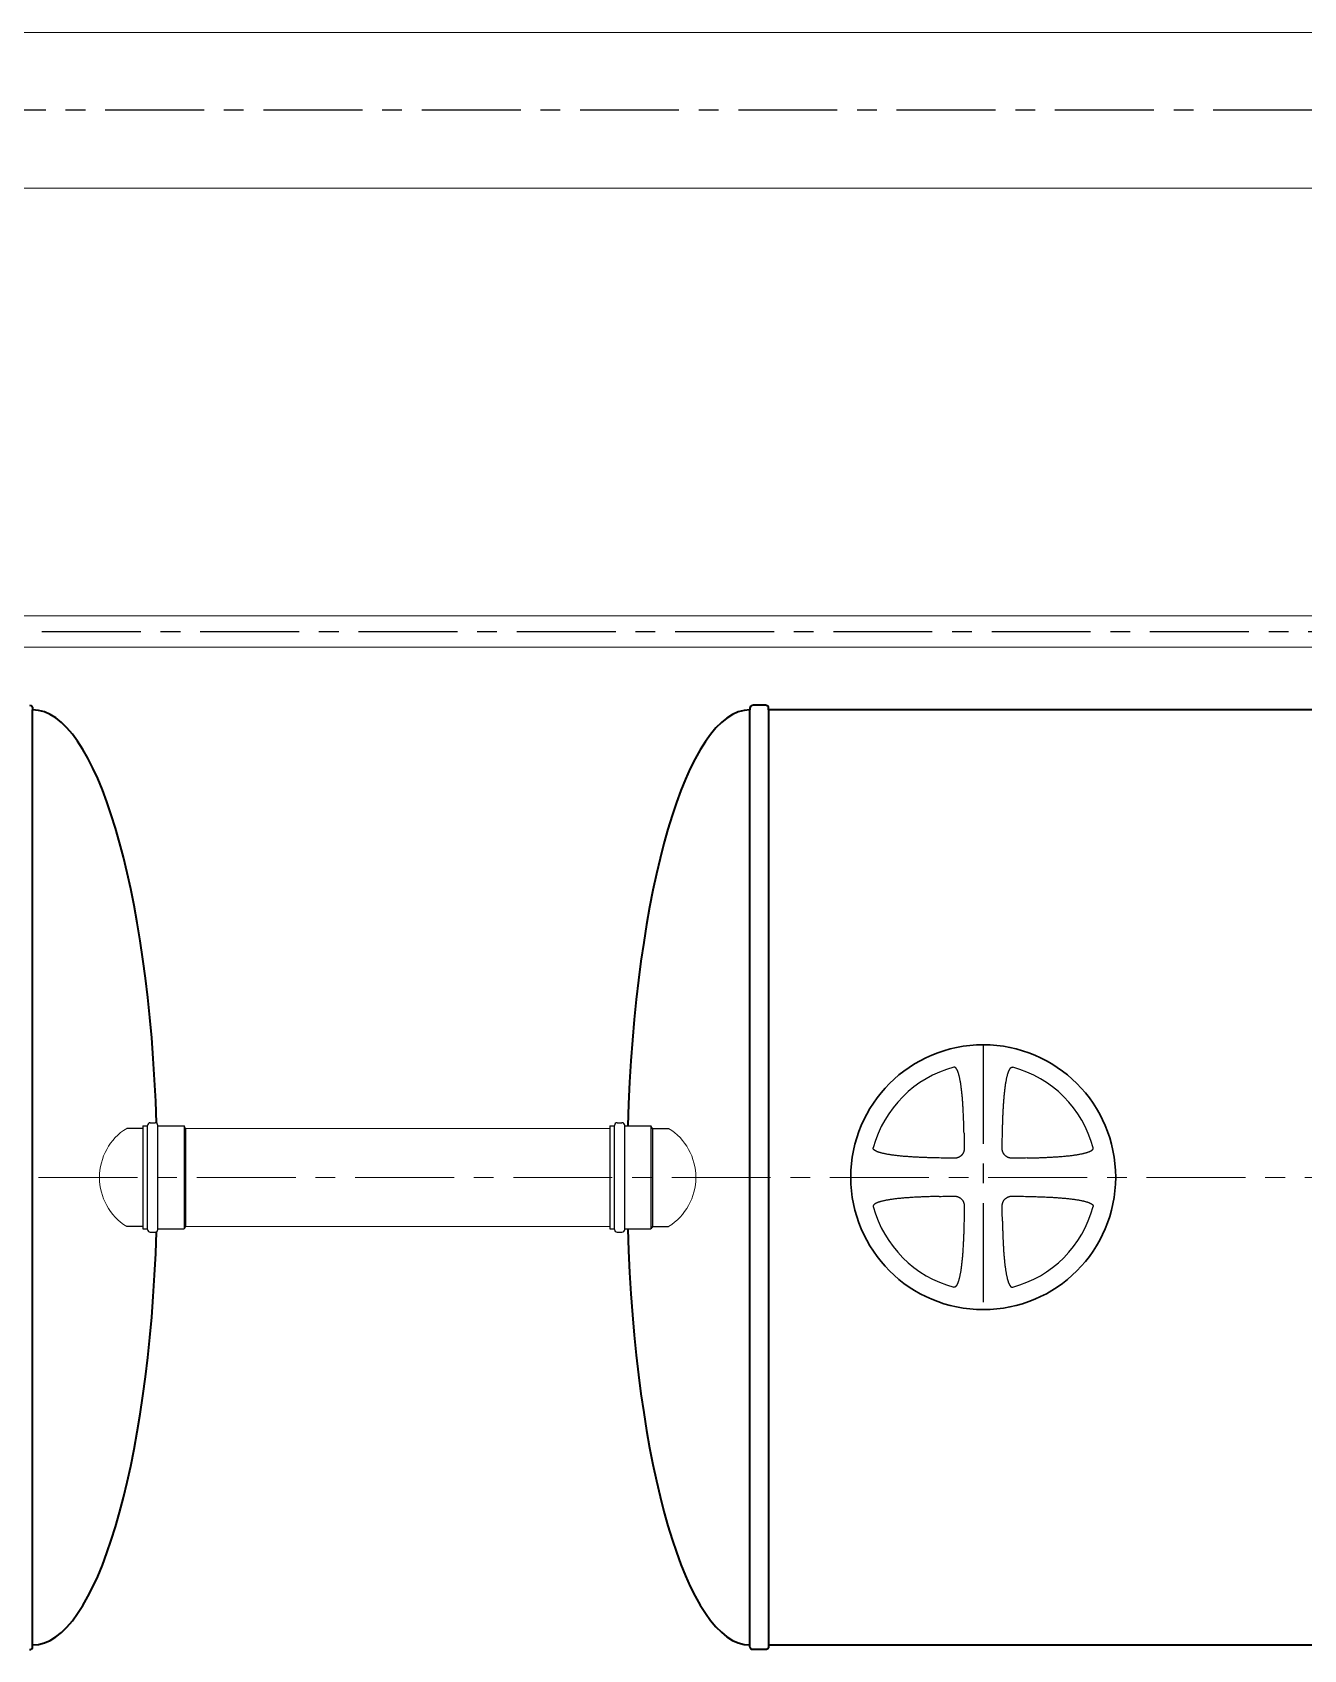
# Model space of a CAD drawing. Header units: millimetres. Extents: x 313506 to 417817, y -39276 to 9875.
# Drawn here: x 327358 to 331438, y -34425 to -29237 of the extents above; entities that cross this region are included whole.
import ezdxf

# ---------------------------------------------------------------- set-up
doc = ezdxf.new("R2010")
doc.units = ezdxf.units.MM
doc.linetypes.add('осевая', pattern=[50.8, 31.75, -6.35, 6.35, -6.35])
doc.layers.add('Mitat', color=1, linetype='Continuous')
doc.layers.add('Системный слой', color=7, linetype='Continuous')

msp = doc.modelspace()

# ---------------------------------------------------------------- linework, layer by layer
at = {"lineweight": 20}
for p, q in [((344466.3, -29236.7), (317848, -29236.7)), ((344466.3, -29736.7), (317848, -29736.7)), ((340591.7, -31109.1), (321297.2, -31109.1)), ((340591.7, -31209.1), (321297.4, -31209.1)), ((327849.7, -32752.9), (329210.1, -32752.9)), ((327849.7, -33067.9), (329210.1, -33067.9))]:
    msp.add_line(p, q, dxfattribs=at)
at = {"color": 1, "linetype": 'осевая', "lineweight": 25, "ltscale": 10}
for p, q in [((345689.5, -29486.7), (316861.9, -29486.7)), ((321292.9, -31159.1), (340591.7, -31159.1)), ((330409.8, -32484.6), (330409.8, -33334.6))]:
    msp.add_line(p, q, dxfattribs=at)
at = {"color": 7, "lineweight": 25}
for p, q in [((327737, -32734.9), (327752.3, -32734.9)), ((329235.2, -32734.9), (329250.5, -32734.9)), ((327713.3, -32752.9), (327661.1, -32752.9)), ((327713.3, -32745.2), (327713.3, -33075.6)), ((327713.3, -32745.2), (327728.3, -32745.2)), ((327728.3, -33077.2), (327728.3, -32743.6)), ((327761, -33077.2), (327761, -32743.6)), ((327761, -32745.2), (327845.3, -32745.2)), ((327849.7, -32752.9), (327845.3, -32745.2)), ((329211.5, -32745.2), (329211.5, -33075.6)), ((329211.5, -32745.2), (329226.5, -32745.2)), ((329226.5, -33077.2), (329226.5, -32743.6)), ((329259.2, -33077.2), (329259.2, -32743.6)), ((329259.2, -32745.2), (329343.5, -32745.2)), ((329348, -32752.9), (329343.5, -32745.2)), ((329348, -32752.9), (329400.2, -32752.9)), ((327713.3, -33067.9), (327661.1, -33067.9)), ((327713.3, -33075.6), (327728.3, -33075.6)), ((327737, -33085.9), (327752.3, -33085.9)), ((327761, -33075.6), (327845.3, -33075.6)), ((327849.7, -33067.9), (327845.3, -33075.6)), ((329211.5, -33075.6), (329226.5, -33075.6)), ((329235.2, -33085.9), (329250.5, -33085.9)), ((329259.2, -33075.6), (329343.5, -33075.6)), ((329348, -33067.9), (329343.5, -33075.6)), ((329348, -33067.9), (329400.2, -33067.9))]:
    msp.add_line(p, q, dxfattribs=at)
at = {"color": 1, "linetype": 'осевая', "lineweight": 15, "ltscale": 10}
msp.add_line((319758, -32909), (339268.1, -32911.8), dxfattribs=at)
at = {"lineweight": 35}
for points in [[(327349.2, -31395.4, -0.414214), (327359.2, -31405.4), (327359.2, -31410.4)], [(329671, -31395.4, 0.414214), (329661, -31405.4), (329661, -31410.4)], [(329721, -31410.4), (329721, -31405.4, 0.414214), (329711, -31395.4), (329671, -31395.4)], [(327349.2, -34425.4, 0.414214), (327359.2, -34415.4), (327359.2, -34410.4)], [(329671, -34425.4, -0.414214), (329661, -34415.4), (329661, -34410.4)], [(329721, -34410.4), (329721, -34415.4, -0.414214), (329711, -34425.4), (329671, -34425.4)]]:
    msp.add_lwpolyline(points, format="xyb", dxfattribs=at)
for points in [[(327359.2, -34410.4), (327359.2, -31410.4)], [(329661, -34410.4), (329661, -31410.4)], [(336810.1, -31410.4), (329721, -31410.4)], [(329721, -31410.4), (329721, -34410.4)], [(329721, -34410.4), (336810.1, -34410.4)]]:
    msp.add_lwpolyline(points, dxfattribs=at)
at = {"color": 7, "lineweight": 25}
for centre, start, end in [((327737, -32743.6), 90, 180), ((327752.3, -32743.6), 0, 90), ((329235.2, -32743.6), 90, 180), ((329250.5, -32743.6), 0, 90), ((327737, -33077.2), 180, 270), ((327752.3, -33077.2), 270, 0), ((329235.2, -33077.2), 180, 270), ((329250.5, -33077.2), 270, 0)]:
    msp.add_arc(centre, 8.7, start, end, dxfattribs=at)
at = {"lineweight": 20}
for centre, start, end in [((327759.6, -32910.4), 122.0186, 237.9814), ((329301.7, -32910.4), 302.0186, 57.9814)]:
    msp.add_arc(centre, 185.8, start, end, dxfattribs=at)
at = {"lineweight": 35}
for centre, ratio, start_param, end_param in [((327359.2, -32910.4), 0.266979, 4.828731, 6.283185), ((329661, -32910.4), 0.262791, 0, 1.46044), ((327359.2, -32910.4), 0.266979, 3.141593, 4.596047), ((329661, -32910.4), 0.262791, 1.681155, 3.141593)]:
    msp.add_ellipse(centre, major_axis=(0, 1500), ratio=ratio, start_param=start_param, end_param=end_param, dxfattribs=at)
at = {"layer": 'Mitat', "color": 7, "lineweight": 25}
for p, q in [((327845.3, -32745.2), (327845.3, -33075.6)), ((327849.7, -32752.9), (327849.7, -33067.9)), ((329343.5, -32745.2), (329343.5, -33075.6)), ((329348, -32752.9), (329348, -33067.9))]:
    msp.add_line(p, q, dxfattribs=at)
at = {"layer": 'Системный слой', "color": 7, "lineweight": 30}
msp.add_circle((330409.8, -32909.6), 425, dxfattribs=at)
at = {"layer": 'Системный слой', "color": 7, "lineweight": 25}
for start, end in [(104.9943, 165.0057), (14.9943, 75.0057), (194.9943, 255.0057), (284.9943, 345.0057)]:
    msp.add_arc((330409.8, -32909.6), 365.3, start, end, dxfattribs=at)
at = {"layer": 'Системный слой', "color": 7, "lineweight": 25, "extrusion": (0, 0, -1)}
for centre, major_axis, start_param, end_param in [((329586.7, -32909.6), (0, -2230.9), -1.634239, -1.612784), ((331232.9, -32909.6), (0, 2230.9), -1.528808, -1.507354), ((330409.8, -32086.5), (-2230.9, 0), -1.528808, -1.507354), ((330409.8, -32086.5), (-2230.9, 0), -1.634239, -1.612784), ((330409.8, -33732.7), (2230.9, 0), -1.634239, -1.612784), ((330409.8, -33732.7), (2230.9, 0), -1.528808, -1.507354), ((329586.7, -32909.6), (0, -2230.9), -1.528808, -1.507354), ((331232.9, -32909.6), (0, 2230.9), -1.634239, -1.612784)]:
    msp.add_ellipse(centre, major_axis=major_axis, ratio=0.34202, start_param=start_param, end_param=end_param, dxfattribs=at)
at = {"layer": 'Системный слой', "color": 7, "lineweight": 25}
for points, knots in [([(330348.1, -32768.2), (330348.1, -32764.4), (330347.9, -32756.8), (330347.6, -32745.2), (330347.3, -32735.3), (330347, -32727.2), (330346.8, -32720.9), (330346.5, -32713.8), (330346.1, -32705.9), (330345.7, -32697.1), (330345.2, -32688.9), (330344.8, -32681.4), (330344.4, -32674.6), (330343.9, -32667.8), (330343.4, -32661), (330342.8, -32654.3), (330342.2, -32647.7), (330341.6, -32641.2), (330340.9, -32634.8), (330340.2, -32628.7), (330339.5, -32622.7), (330338.7, -32616.9), (330337.9, -32611.3), (330337, -32605.9), (330336.1, -32600.8), (330335.2, -32596), (330334.3, -32591.6), (330333.3, -32587.5), (330332.4, -32583.9), (330331.5, -32580.4), (330330.6, -32577.3), (330329.7, -32574.5), (330328.8, -32572), (330327.9, -32569.8), (330327.1, -32567.9), (330326.4, -32566.3), (330325.7, -32564.9), (330325, -32563.7), (330324.4, -32562.7), (330323.9, -32561.8), (330323.3, -32561.1), (330322.8, -32560.4), (330322.4, -32559.9), (330322, -32559.5), (330321.7, -32559.1), (330321.4, -32558.8), (330321.1, -32558.6), (330320.8, -32558.3), (330320.6, -32558.1), (330320.3, -32557.9), (330320.1, -32557.8), (330319.9, -32557.6), (330319.6, -32557.5), (330319.3, -32557.3), (330318.9, -32557.1), (330318.6, -32557), (330318.2, -32556.8), (330317.7, -32556.7), (330317.1, -32556.6), (330316.6, -32556.6), (330316, -32556.6), (330315.6, -32556.7), (330315.3, -32556.8), (330315.3, -32556.8)], [0, 0, 0, 0, 3.294372, 6.658592, 10.121593, 11.902894, 13.727108, 15.565806, 18.089199, 20.650882, 23.250738, 25.227925, 27.214477, 29.207845, 31.198516, 33.161939, 35.100749, 36.992852, 38.86301, 40.668913, 42.43271, 44.134312, 45.815956, 47.40632, 48.925529, 50.321905, 51.666806, 52.875385, 53.998684, 55.003566, 55.973887, 56.834853, 57.620252, 58.285215, 58.906539, 59.421027, 59.873097, 60.246259, 60.602155, 60.908041, 61.180307, 61.401463, 61.604048, 61.767517, 61.910185, 62.028901, 62.14479, 62.250718, 62.349589, 62.437156, 62.520317, 62.600986, 62.683377, 62.794474, 62.904935, 63.013803, 63.122506, 63.271682, 63.45784, 63.633238, 63.754366, 63.934896, 64, 64, 64, 64]), ([(330471.4, -32768.2), (330471.5, -32764.4), (330471.6, -32756.8), (330472, -32745.1), (330472.3, -32735.2), (330472.5, -32727.1), (330472.8, -32720.8), (330473, -32714.5), (330473.3, -32708), (330473.6, -32701.4), (330474, -32694.7), (330474.3, -32687.9), (330474.7, -32681.1), (330475.2, -32674.3), (330475.7, -32667.4), (330476.2, -32660.6), (330476.7, -32653.9), (330477.3, -32647.3), (330478, -32640.8), (330478.6, -32634.4), (330479.4, -32628.2), (330480.1, -32622.3), (330480.9, -32616.5), (330481.7, -32610.8), (330482.6, -32605.4), (330483.5, -32600.4), (330484.4, -32595.6), (330485.3, -32591.2), (330486.3, -32587.2), (330487.2, -32583.5), (330488.1, -32580.1), (330489, -32577), (330490, -32574.2), (330490.8, -32571.8), (330491.7, -32569.6), (330492.5, -32567.7), (330493.2, -32566.1), (330493.9, -32564.8), (330494.5, -32563.7), (330495.1, -32562.7), (330495.7, -32561.8), (330496.2, -32561.1), (330496.7, -32560.4), (330497.1, -32559.9), (330497.5, -32559.5), (330497.8, -32559.1), (330498.1, -32558.8), (330498.4, -32558.6), (330498.7, -32558.3), (330499, -32558.1), (330499.2, -32557.9), (330499.4, -32557.8), (330499.7, -32557.6), (330499.9, -32557.5), (330500.2, -32557.3), (330500.6, -32557.1), (330500.9, -32557), (330501.3, -32556.8), (330501.8, -32556.7), (330502.4, -32556.6), (330502.9, -32556.6), (330503.5, -32556.6), (330503.9, -32556.7), (330504.2, -32556.8), (330504.3, -32556.8)], [0, 0, 0, 0, 3.346522, 6.766848, 10.291529, 12.10647, 13.966728, 15.842272, 17.760329, 19.705723, 21.690551, 23.687495, 25.705597, 27.732688, 29.765616, 31.795276, 33.795524, 35.769581, 37.694349, 39.596139, 41.431301, 43.222957, 44.950628, 46.657893, 48.27186, 49.813093, 51.228677, 52.591625, 53.814671, 54.950111, 55.963708, 56.941681, 57.807329, 58.595452, 59.260387, 59.880783, 60.393124, 60.842571, 61.213062, 61.566815, 61.871519, 62.143339, 62.364996, 62.568381, 62.733225, 62.877534, 62.998106, 63.115804, 63.223386, 63.323799, 63.412733, 63.497193, 63.579124, 63.662803, 63.775637, 63.887825, 63.998395, 64.108796, 64.260302, 64.449369, 64.627508, 64.750528, 64.933879, 65, 65, 65, 65]), ([(330268.3, -32848), (330264.7, -32847.9), (330257.5, -32847.8), (330248.3, -32847.5), (330239.7, -32847.3), (330230.5, -32847), (330218.5, -32846.5), (330205.7, -32846), (330194.6, -32845.4), (330185.6, -32844.9), (330178.2, -32844.5), (330171.2, -32844), (330164.4, -32843.5), (330157.7, -32843), (330151.1, -32842.4), (330144.6, -32841.8), (330138.2, -32841.1), (330131.9, -32840.5), (330125.9, -32839.7), (330119.9, -32839), (330114.2, -32838.2), (330108.6, -32837.3), (330103.4, -32836.4), (330098.5, -32835.5), (330093.9, -32834.6), (330089.6, -32833.7), (330085.8, -32832.8), (330082.2, -32831.8), (330078.9, -32830.9), (330075.9, -32830), (330073.2, -32829.1), (330070.9, -32828.2), (330068.9, -32827.4), (330067.1, -32826.6), (330065.6, -32825.9), (330064.4, -32825.2), (330063.3, -32824.6), (330062.3, -32824), (330061.5, -32823.4), (330060.8, -32822.9), (330060.3, -32822.5), (330059.8, -32822.1), (330059.4, -32821.7), (330059.1, -32821.4), (330058.8, -32821.1), (330058.6, -32820.8), (330058.3, -32820.5), (330058.1, -32820.3), (330058, -32820), (330057.8, -32819.8), (330057.6, -32819.5), (330057.4, -32819.2), (330057.3, -32818.8), (330057.1, -32818.5), (330057, -32818.1), (330056.8, -32817.6), (330056.7, -32817), (330056.7, -32816.5), (330056.8, -32815.9), (330056.8, -32815.5), (330056.9, -32815.2), (330056.9, -32815.1)], [0, 0, 0, 0, 3.02765, 6.130095, 7.711356, 10.295721, 13.929306, 17.852185, 21.075848, 23.356556, 25.454567, 27.369743, 29.28457, 31.181263, 33.060102, 34.903414, 36.729231, 38.501691, 40.238572, 41.921872, 43.587415, 45.168284, 46.682445, 48.08064, 49.429669, 50.648002, 51.78422, 52.805921, 53.793743, 54.673452, 55.478237, 56.163293, 56.80467, 57.338103, 57.808296, 58.197357, 58.567882, 58.885925, 59.167818, 59.395948, 59.604956, 59.772794, 59.91893, 60.040332, 60.158922, 60.267663, 60.369344, 60.459616, 60.545402, 60.628157, 60.712316, 60.824376, 60.935003, 61.043224, 61.149462, 61.294441, 61.474783, 61.6447, 61.762042, 61.936931, 62, 62, 62, 62]), ([(330349, -32816), (330349, -32816.6), (330349, -32817.8), (330348.9, -32819.5), (330348.7, -32821.3), (330348.4, -32823), (330348.1, -32824.7), (330347.6, -32826.5), (330347.1, -32828.1), (330346.4, -32829.8), (330345.7, -32831.4), (330344.9, -32832.9), (330344.1, -32834.3), (330343.1, -32835.7), (330342.2, -32837), (330341.2, -32838.2), (330340.1, -32839.4), (330339.1, -32840.4), (330338, -32841.3), (330336.9, -32842.3), (330335.7, -32843.1), (330334.4, -32844), (330333.3, -32844.6), (330332, -32845.3), (330330.5, -32846), (330328.8, -32846.8), (330327, -32847.4), (330325.5, -32847.8), (330323.9, -32848.2), (330322.1, -32848.5), (330320, -32848.8), (330318, -32848.9), (330316.7, -32848.9), (330316.1, -32848.9)], [0, 0, 0, 0, 1.160827, 2.293622, 3.43563, 4.588756, 5.746246, 6.905348, 8.060469, 9.206891, 10.341224, 11.457239, 12.554235, 13.633163, 14.697615, 15.730559, 16.730575, 17.684561, 18.604883, 19.490061, 20.578623, 21.459916, 22.381037, 23.113319, 24.320591, 25.627437, 26.832376, 28.012841, 28.720001, 30.061886, 31.592299, 32.799071, 34, 34, 34, 34]), ([(330503.4, -32848.9), (330502.8, -32848.9), (330501.6, -32848.9), (330499.9, -32848.8), (330498.1, -32848.6), (330496.4, -32848.3), (330494.7, -32847.9), (330492.9, -32847.5), (330491.3, -32846.9), (330489.6, -32846.3), (330488, -32845.6), (330486.5, -32844.8), (330485.1, -32843.9), (330483.7, -32843), (330482.4, -32842), (330481.2, -32841), (330480, -32840), (330479, -32838.9), (330478.1, -32837.9), (330477.1, -32836.7), (330476.3, -32835.6), (330475.4, -32834.3), (330474.8, -32833.2), (330474.1, -32831.9), (330473.4, -32830.4), (330472.6, -32828.7), (330472, -32826.9), (330471.6, -32825.3), (330471.2, -32823.7), (330470.9, -32821.9), (330470.6, -32819.9), (330470.5, -32817.8), (330470.5, -32816.6), (330470.5, -32816)], [0, 0, 0, 0, 1.160827, 2.293622, 3.43563, 4.588756, 5.746246, 6.905348, 8.060469, 9.206891, 10.341224, 11.457239, 12.554235, 13.633163, 14.697615, 15.730559, 16.730575, 17.684561, 18.604883, 19.490061, 20.578623, 21.459916, 22.381037, 23.113319, 24.320591, 25.627437, 26.832376, 28.012841, 28.720001, 30.061886, 31.592299, 32.799071, 34, 34, 34, 34]), ([(330551.2, -32848), (330554.9, -32847.9), (330562.3, -32847.8), (330571.7, -32847.5), (330580.5, -32847.3), (330589.9, -32847), (330602.1, -32846.5), (330615.1, -32845.9), (330626.4, -32845.4), (330635.5, -32844.8), (330643, -32844.4), (330650, -32843.9), (330656.8, -32843.4), (330663.5, -32842.8), (330670.2, -32842.2), (330676.7, -32841.6), (330683.1, -32841), (330689.3, -32840.3), (330695.3, -32839.5), (330701.2, -32838.7), (330706.9, -32837.9), (330712.4, -32837), (330717.6, -32836.2), (330722.5, -32835.2), (330727, -32834.3), (330731.2, -32833.4), (330734.9, -32832.5), (330738.4, -32831.5), (330741.6, -32830.6), (330744.6, -32829.7), (330747.1, -32828.8), (330749.4, -32827.9), (330751.3, -32827.1), (330753, -32826.3), (330754.4, -32825.6), (330755.6, -32825), (330756.6, -32824.3), (330757.5, -32823.8), (330758.3, -32823.2), (330758.9, -32822.7), (330759.5, -32822.3), (330759.9, -32821.9), (330760.3, -32821.6), (330760.6, -32821.3), (330760.8, -32821), (330761.1, -32820.7), (330761.3, -32820.4), (330761.5, -32820.2), (330761.6, -32820), (330761.8, -32819.7), (330761.9, -32819.5), (330762.1, -32819.2), (330762.3, -32818.8), (330762.4, -32818.5), (330762.6, -32818.1), (330762.7, -32817.6), (330762.8, -32817), (330762.8, -32816.5), (330762.8, -32815.9), (330762.7, -32815.5), (330762.6, -32815.2), (330762.6, -32815.1)], [0, 0, 0, 0, 3.098261, 6.270257, 7.885874, 10.522158, 14.222088, 18.211189, 21.48322, 23.791405, 25.91056, 27.83924, 29.766287, 31.670808, 33.554374, 35.397495, 37.221269, 38.987539, 40.715871, 42.387727, 44.041242, 45.608249, 47.107289, 48.488328, 49.8195, 51.017864, 52.132795, 53.131323, 54.095468, 54.950922, 55.731334, 56.392139, 57.009565, 57.520478, 57.969136, 58.338887, 58.691133, 58.993238, 59.261551, 59.478662, 59.677208, 59.836711, 59.975492, 60.090496, 60.202763, 60.305383, 60.401166, 60.485997, 60.56656, 60.644707, 60.724522, 60.832147, 60.939155, 61.044621, 61.149928, 61.294442, 61.474783, 61.6447, 61.762042, 61.936931, 62, 62, 62, 62]), ([(330268.3, -32971.3), (330264.7, -32971.3), (330257.5, -32971.5), (330248.3, -32971.7), (330239.7, -32972), (330230.5, -32972.3), (330218.5, -32972.7), (330205.7, -32973.3), (330194.6, -32973.8), (330185.6, -32974.4), (330178.2, -32974.8), (330171.2, -32975.3), (330164.4, -32975.8), (330157.7, -32976.3), (330151.1, -32976.9), (330144.6, -32977.5), (330138.2, -32978.1), (330131.9, -32978.8), (330125.9, -32979.5), (330119.9, -32980.3), (330114.2, -32981.1), (330108.6, -32982), (330103.4, -32982.9), (330098.5, -32983.8), (330093.9, -32984.7), (330089.6, -32985.6), (330085.8, -32986.5), (330082.2, -32987.4), (330078.9, -32988.4), (330075.9, -32989.3), (330073.2, -32990.2), (330070.9, -32991.1), (330068.9, -32991.9), (330067.1, -32992.7), (330065.6, -32993.4), (330064.4, -32994.1), (330063.3, -32994.7), (330062.3, -32995.3), (330061.5, -32995.9), (330060.8, -32996.4), (330060.3, -32996.8), (330059.8, -32997.2), (330059.4, -32997.6), (330059.1, -32997.9), (330058.8, -32998.2), (330058.6, -32998.5), (330058.3, -32998.7), (330058.1, -32999), (330058, -32999.2), (330057.8, -32999.5), (330057.6, -32999.8), (330057.4, -33000.1), (330057.3, -33000.4), (330057.1, -33000.8), (330057, -33001.2), (330056.8, -33001.7), (330056.7, -33002.3), (330056.7, -33002.8), (330056.8, -33003.4), (330056.8, -33003.8), (330056.9, -33004.1), (330056.9, -33004.1)], [0, 0, 0, 0, 3.02765, 6.130095, 7.711356, 10.295721, 13.929306, 17.852185, 21.075848, 23.356556, 25.454567, 27.369743, 29.28457, 31.181263, 33.060102, 34.903414, 36.729231, 38.501691, 40.238572, 41.921872, 43.587415, 45.168284, 46.682445, 48.08064, 49.429669, 50.648002, 51.78422, 52.805921, 53.793743, 54.673452, 55.478237, 56.163293, 56.80467, 57.338103, 57.808296, 58.197357, 58.567882, 58.885925, 59.167818, 59.395948, 59.604956, 59.772794, 59.91893, 60.040332, 60.158922, 60.267663, 60.369344, 60.459616, 60.545402, 60.628157, 60.712316, 60.824376, 60.935003, 61.043224, 61.149462, 61.294441, 61.474783, 61.6447, 61.762042, 61.936931, 62, 62, 62, 62]), ([(330316.1, -32970.4), (330316.7, -32970.4), (330317.9, -32970.4), (330319.6, -32970.5), (330321.4, -32970.7), (330323.1, -32971), (330324.9, -32971.3), (330326.6, -32971.8), (330328.3, -32972.3), (330329.9, -32973), (330331.5, -32973.7), (330333, -32974.5), (330334.5, -32975.3), (330335.9, -32976.3), (330337.1, -32977.2), (330338.4, -32978.2), (330339.4, -32979.2), (330340.6, -32980.4), (330341.6, -32981.5), (330342.6, -32982.8), (330343.5, -32984.1), (330344.5, -32985.6), (330345.3, -32987.1), (330346, -32988.5), (330346.6, -32990), (330347.2, -32991.4), (330347.7, -32993), (330348.1, -32994.5), (330348.4, -32996), (330348.6, -32997.5), (330348.9, -32999.2), (330349, -33001.3), (330349, -33002.6), (330349, -33003.3)], [0, 0, 0, 0, 1.160825, 2.293619, 3.435628, 4.588757, 5.746252, 6.905358, 8.060478, 9.206889, 10.341203, 11.457205, 12.554205, 13.633169, 14.695741, 15.717068, 16.69175, 17.601108, 18.876909, 19.676175, 20.71619, 22.027068, 23.211446, 23.982012, 25.113816, 26.386625, 26.915982, 28.452958, 29.235773, 30.022226, 31.353686, 32.71083, 34, 34, 34, 34]), ([(330470.5, -33003.3), (330470.5, -33002.7), (330470.5, -33001.5), (330470.6, -32999.8), (330470.8, -32998), (330471.1, -32996.3), (330471.5, -32994.5), (330471.9, -32992.8), (330472.5, -32991.1), (330473.1, -32989.5), (330473.8, -32987.9), (330474.6, -32986.4), (330475.5, -32984.9), (330476.4, -32983.6), (330477.4, -32982.2), (330478.4, -32981), (330479.4, -32979.9), (330480.5, -32978.9), (330481.5, -32977.9), (330482.7, -32977), (330483.9, -32976.1), (330485.1, -32975.3), (330486.2, -32974.7), (330487.5, -32974), (330489, -32973.2), (330490.8, -32972.5), (330492.5, -32971.9), (330494.1, -32971.5), (330495.7, -32971.1), (330497.5, -32970.8), (330499.6, -32970.5), (330501.6, -32970.4), (330502.8, -32970.4), (330503.4, -32970.4)], [0, 0, 0, 0, 1.160827, 2.293622, 3.43563, 4.588756, 5.746246, 6.905348, 8.060469, 9.206891, 10.341224, 11.457239, 12.554235, 13.633163, 14.697615, 15.730559, 16.730575, 17.684561, 18.604883, 19.490061, 20.578623, 21.459916, 22.381037, 23.113319, 24.320591, 25.627437, 26.832376, 28.012841, 28.720001, 30.061886, 31.592299, 32.799071, 34, 34, 34, 34]), ([(330551.2, -32971.3), (330554.9, -32971.3), (330562.3, -32971.5), (330571.7, -32971.8), (330580.5, -32972), (330589.9, -32972.3), (330602.1, -32972.8), (330615.1, -32973.3), (330626.4, -32973.9), (330635.5, -32974.4), (330643, -32974.9), (330650, -32975.4), (330656.8, -32975.9), (330663.5, -32976.4), (330670.2, -32977), (330676.7, -32977.7), (330683.1, -32978.3), (330689.3, -32979), (330695.3, -32979.8), (330701.2, -32980.5), (330706.9, -32981.4), (330712.4, -32982.2), (330717.6, -32983.1), (330722.5, -32984), (330727, -32985), (330731.2, -32985.9), (330734.9, -32986.8), (330738.4, -32987.8), (330741.6, -32988.7), (330744.6, -32989.6), (330747.1, -32990.5), (330749.4, -32991.4), (330751.3, -32992.2), (330753, -32993), (330754.4, -32993.7), (330755.6, -32994.3), (330756.6, -32994.9), (330757.5, -32995.5), (330758.3, -32996.1), (330758.9, -32996.5), (330759.5, -32997), (330759.9, -32997.4), (330760.3, -32997.7), (330760.6, -32998), (330760.8, -32998.3), (330761.1, -32998.6), (330761.3, -32998.8), (330761.5, -32999.1), (330761.6, -32999.3), (330761.8, -32999.5), (330761.9, -32999.8), (330762.1, -33000.1), (330762.3, -33000.5), (330762.4, -33000.8), (330762.6, -33001.2), (330762.7, -33001.7), (330762.8, -33002.3), (330762.8, -33002.8), (330762.8, -33003.4), (330762.7, -33003.8), (330762.6, -33004.1), (330762.6, -33004.1)], [0, 0, 0, 0, 3.098261, 6.270257, 7.885874, 10.522158, 14.222088, 18.211189, 21.48322, 23.791405, 25.91056, 27.83924, 29.766287, 31.670808, 33.554374, 35.397495, 37.221271, 38.987539, 40.715869, 42.387727, 44.041242, 45.608249, 47.107289, 48.488328, 49.8195, 51.017864, 52.132795, 53.131323, 54.095468, 54.950922, 55.731334, 56.392139, 57.009565, 57.520478, 57.969136, 58.338887, 58.691133, 58.993238, 59.261551, 59.478662, 59.677208, 59.836711, 59.975492, 60.090496, 60.202763, 60.305383, 60.401166, 60.485997, 60.56656, 60.644707, 60.724522, 60.832147, 60.939155, 61.044621, 61.149928, 61.294442, 61.474783, 61.6447, 61.762042, 61.936931, 62, 62, 62, 62]), ([(330348.1, -33051.1), (330348.1, -33054.9), (330347.9, -33062.7), (330347.6, -33072.4), (330347.4, -33080.6), (330347.2, -33087.3), (330346.8, -33096), (330346.4, -33106.1), (330345.9, -33117.7), (330345.4, -33128.2), (330344.8, -33137.3), (330344.4, -33144.8), (330343.9, -33151.8), (330343.3, -33158.6), (330342.8, -33165.3), (330342.2, -33171.8), (330341.6, -33178.3), (330340.9, -33184.6), (330340.2, -33190.7), (330339.5, -33196.6), (330338.7, -33202.4), (330337.9, -33208), (330337, -33213.4), (330336.1, -33218.4), (330335.2, -33223.1), (330334.3, -33227.5), (330333.4, -33231.6), (330332.5, -33235.3), (330331.6, -33238.7), (330330.6, -33241.8), (330329.7, -33244.6), (330328.8, -33247.1), (330328, -33249.4), (330327.2, -33251.3), (330326.4, -33252.9), (330325.7, -33254.3), (330325.1, -33255.5), (330324.5, -33256.5), (330323.9, -33257.4), (330323.3, -33258.2), (330322.9, -33258.8), (330322.4, -33259.3), (330322, -33259.8), (330321.7, -33260.1), (330321.4, -33260.4), (330321.1, -33260.7), (330320.8, -33260.9), (330320.6, -33261.1), (330320.3, -33261.3), (330320.1, -33261.5), (330319.9, -33261.7), (330319.6, -33261.8), (330319.3, -33262), (330318.9, -33262.2), (330318.6, -33262.3), (330318.2, -33262.4), (330317.7, -33262.6), (330317.1, -33262.7), (330316.6, -33262.7), (330316, -33262.6), (330315.6, -33262.6), (330315.3, -33262.5), (330315.3, -33262.5)], [0, 0, 0, 0, 3.289426, 6.641073, 8.341944, 10.288254, 12.467464, 15.73036, 19.040043, 22.396272, 24.748618, 26.9013, 28.85179, 30.799553, 32.720392, 34.61697, 36.467565, 38.296603, 40.062486, 41.787015, 43.450467, 45.094385, 46.649301, 48.134932, 49.501134, 50.817333, 52.001692, 53.103719, 54.091658, 55.04643, 55.895777, 56.672128, 57.331893, 57.949266, 58.462051, 58.913492, 59.286861, 59.642661, 59.947993, 60.219335, 60.439132, 60.640228, 60.80198, 60.942837, 61.059698, 61.173776, 61.278051, 61.375378, 61.461577, 61.543439, 61.622848, 61.70395, 61.81331, 61.922045, 62.029212, 62.136217, 62.283062, 62.466311, 62.638969, 62.758204, 62.935914, 63, 63, 63, 63]), ([(330471.4, -33051.1), (330471.5, -33054.8), (330471.6, -33062.4), (330471.9, -33072), (330472.1, -33080), (330472.4, -33086.7), (330472.7, -33095.2), (330473, -33105.3), (330473.6, -33116.8), (330474.1, -33127.2), (330474.6, -33136.4), (330475.1, -33143.9), (330475.6, -33150.9), (330476.1, -33157.7), (330476.7, -33164.4), (330477.2, -33171), (330477.9, -33177.5), (330478.5, -33183.8), (330479.2, -33190), (330480, -33196), (330480.8, -33201.8), (330481.6, -33207.5), (330482.5, -33212.9), (330483.3, -33218), (330484.2, -33222.8), (330485.2, -33227.2), (330486.1, -33231.4), (330487, -33235.1), (330487.9, -33238.5), (330488.9, -33241.7), (330489.8, -33244.6), (330490.7, -33247.1), (330491.5, -33249.3), (330492.3, -33251.3), (330493.1, -33252.9), (330493.8, -33254.3), (330494.5, -33255.5), (330495.1, -33256.5), (330495.7, -33257.4), (330496.2, -33258.2), (330496.7, -33258.8), (330497.1, -33259.3), (330497.5, -33259.8), (330497.8, -33260.1), (330498.1, -33260.4), (330498.4, -33260.7), (330498.7, -33260.9), (330499, -33261.1), (330499.2, -33261.3), (330499.4, -33261.5), (330499.7, -33261.7), (330499.9, -33261.8), (330500.2, -33262), (330500.6, -33262.2), (330500.9, -33262.3), (330501.3, -33262.4), (330501.8, -33262.6), (330502.4, -33262.7), (330502.9, -33262.7), (330503.5, -33262.6), (330503.9, -33262.6), (330504.2, -33262.5), (330504.3, -33262.5)], [0, 0, 0, 0, 3.218923, 6.506826, 8.178508, 10.098303, 12.252324, 15.489576, 18.77979, 22.122744, 24.473336, 26.627827, 28.584132, 30.538174, 32.467068, 34.373014, 36.235157, 38.076608, 39.857077, 41.597492, 43.27857, 44.940532, 46.513958, 48.018144, 49.402538, 50.736545, 51.936949, 53.053667, 54.053979, 55.020167, 55.878253, 56.661609, 57.325775, 57.946675, 58.461223, 58.913538, 59.286894, 59.642684, 59.948009, 60.219346, 60.43914, 60.640233, 60.801982, 60.942838, 61.059698, 61.173776, 61.278051, 61.375378, 61.461577, 61.543439, 61.622847, 61.70395, 61.81331, 61.922045, 62.029212, 62.136217, 62.283062, 62.466311, 62.638969, 62.758204, 62.935914, 63, 63, 63, 63])]:
    msp.add_open_spline(points, degree=3, knots=knots, dxfattribs=at)

doc.saveas('drawing.dxf')
